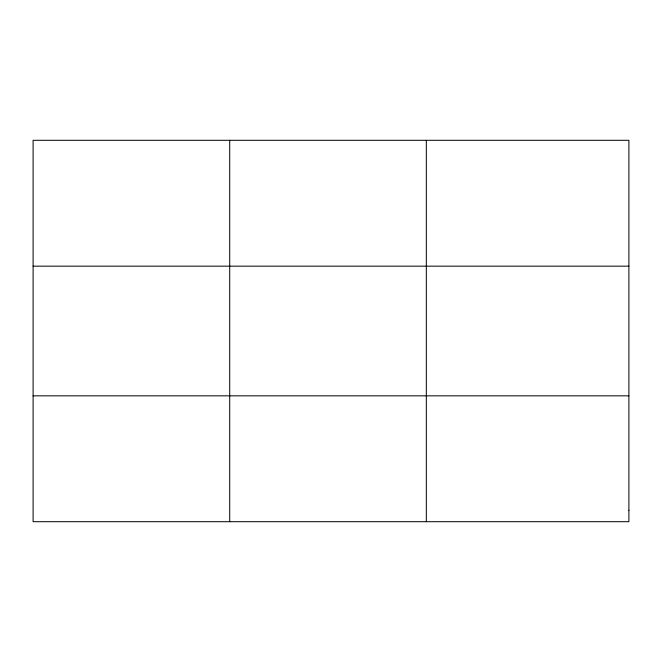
<?xml version="1.0" encoding="UTF-8"?>
<svg xmlns="http://www.w3.org/2000/svg" width="662" height="662" viewBox="0 0 662 662"><rect width="100%" height="100%" fill="white"/><g stroke="black" fill="none" stroke-linecap="round" stroke-linejoin="round"><path stroke-width="0.99" d="M229.714 521.697L229.714 140.303M426.328 521.697L426.328 140.303M33.1 266.165L628.9 266.165M33.1 395.835L628.9 395.835M628.9 510.253L628.9 521.697L33.1 521.697L33.1 140.303L628.9 140.303L628.9 510.253"/></g></svg>
